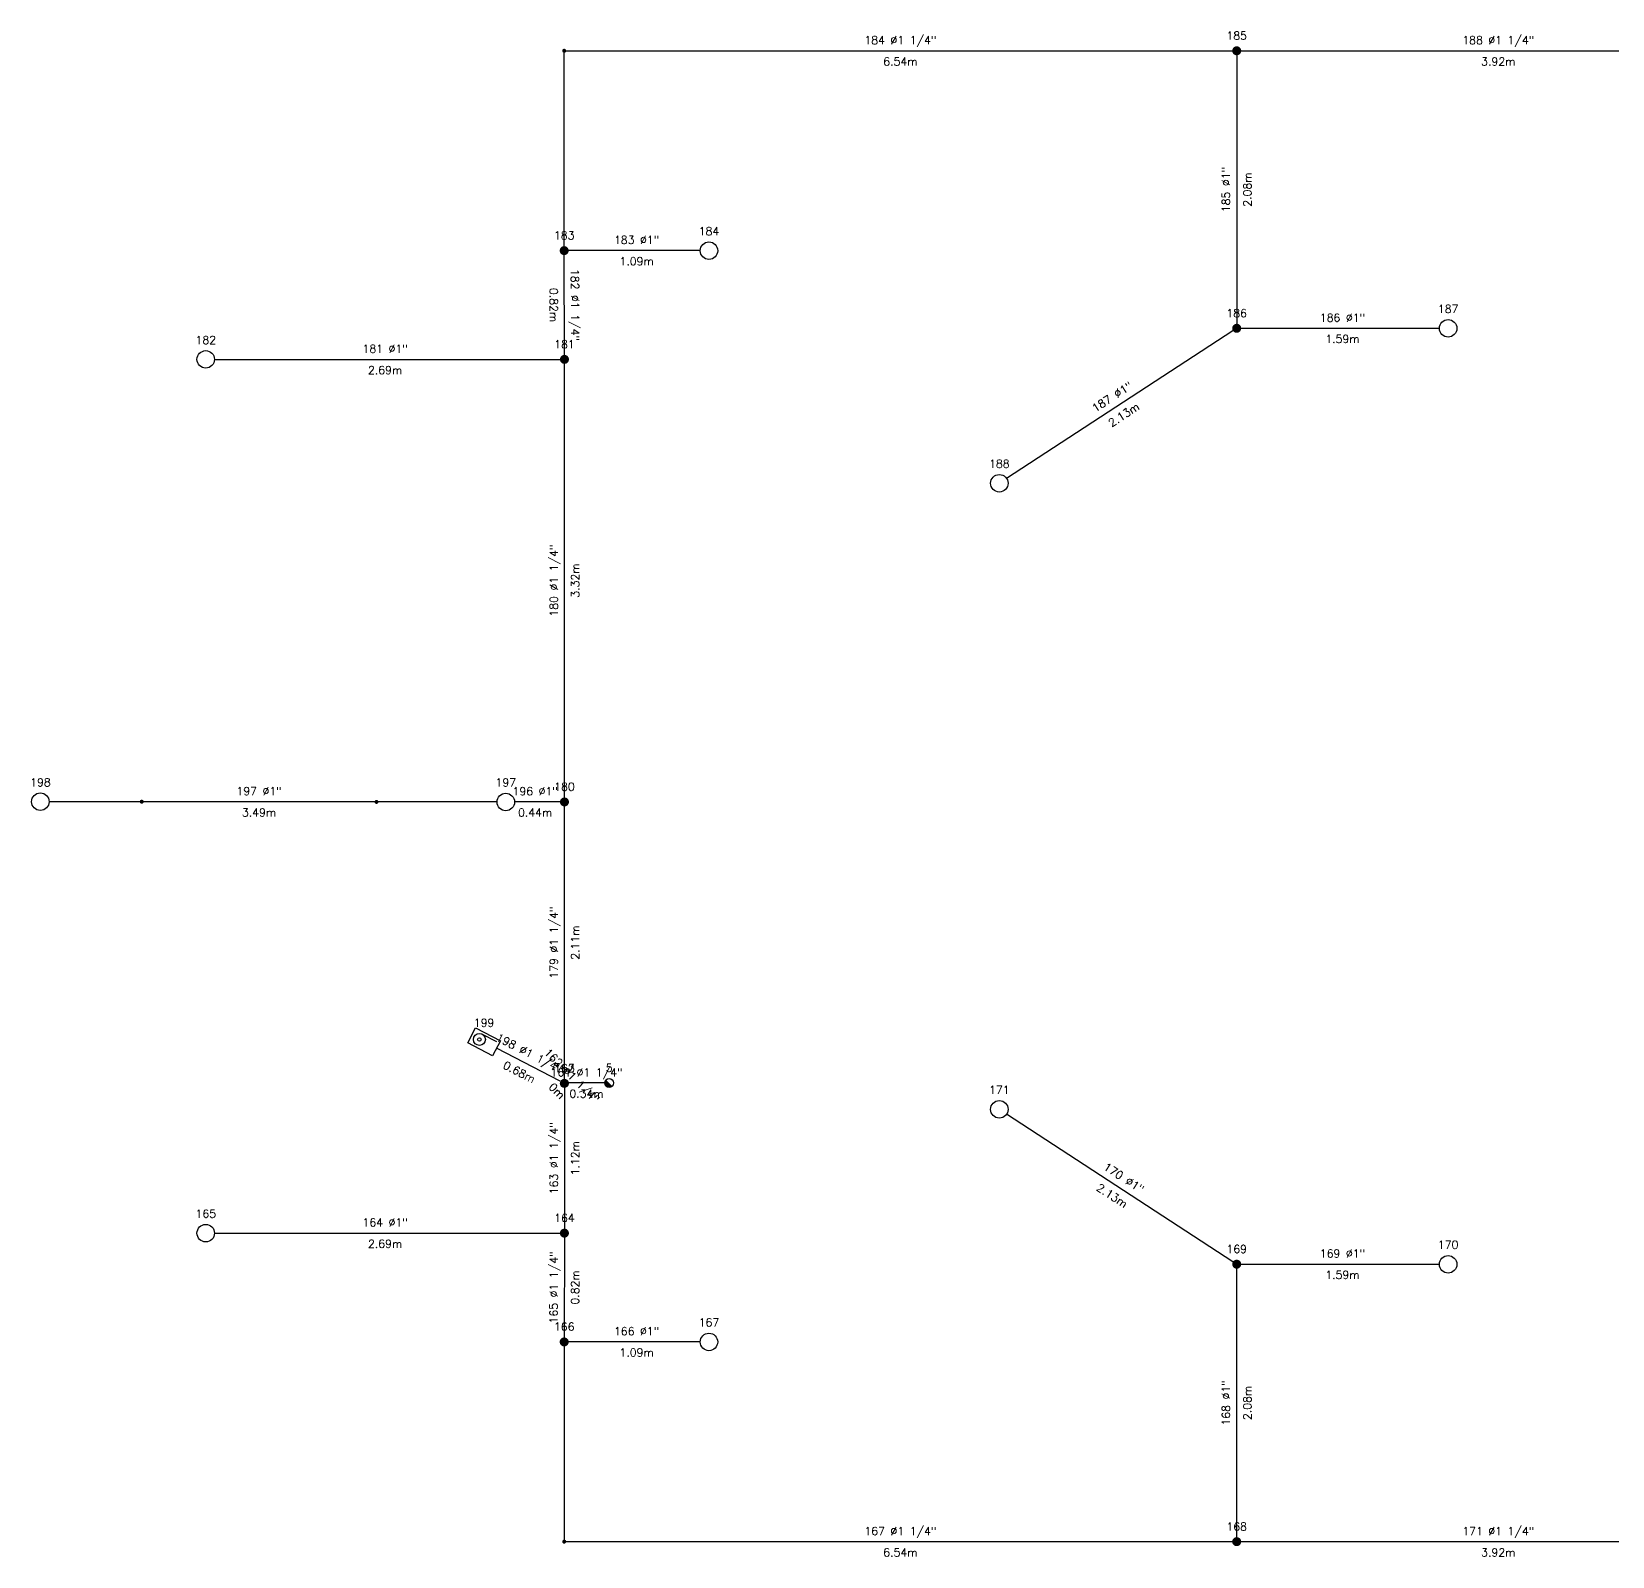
# Model space of a CAD drawing. Header units: metres. Extents: x -51.3 to 24.5, y -64.9 to 26.1.
# Drawn here: x -43.16 to -30.49, y -60.41 to -48.2 of the extents above; entities that cross this region are included whole.
import ezdxf
from ezdxf.enums import TextEntityAlignment as Align

# ---------------------------------------------------------------- set-up
doc = ezdxf.new("R2010")
doc.units = ezdxf.units.M
doc.header["$LTSCALE"] = 12.7
doc.layers.get('0').update_dxf_attribs({"linetype": 'CONTINUOUS'})
for name, color, linetype in [('TEXTO_NUDOS', 7, 'CONTINUOUS'), ('TEXTO_RAMAS', 7, 'CONTINUOUS'), ('UNIFILAR', 7, 'CONTINUOUS')]:
    doc.layers.add(name, color=color, linetype=linetype)
doc.styles.add('ROMANS', font='Romans', dxfattribs={"height": 0.0635})

# ---------------------------------------------------------------- blocks, each defined once
blk = doc.blocks.new('BOCA_INCENDIOS_IPCI')
at = {"color": 0, "linetype": 'Continuous'}
for p, q in [((-2, 1.2), (2, 1.2)), ((-2, -1.2), (-2, 1.2)), ((-0.75, 0.85), (1.535532, 0.85)), ((2, 1.2), (2, -1.2)), ((2, -1.2), (-2, -1.2))]:
    blk.add_line(p, q, dxfattribs=at)
for radius in [0.85, 0.25]:
    blk.add_circle((-0.75, 0), radius, dxfattribs=at)
blk = doc.blocks.new('CONEXION_PLANTAS_IPCI')
at = {"color": 0, "linetype": 'Continuous'}
blk.add_circle((-0.004736, -0.005671), 1.5, dxfattribs=at)
for points in [[(-1.499779, 0.11617), (-1.504474, -0.033694), (0.363297, -1.459821), (0.216286, -1.489298)], [(-1.480147, 0.264817), (-1.499779, 0.11617), (0.506632, -1.415814), (0.363297, -1.459821)], [(-1.445772, 0.410761), (-1.480147, 0.264817), (0.644856, -1.357718), (0.506632, -1.415814)], [(-1.396999, 0.552544), (-1.445772, 0.410761), (0.77659, -1.286112), (0.644856, -1.357718)], [(-1.334315, 0.688749), (-1.396999, 0.552544), (0.900518, -1.201713), (0.77659, -1.286112)], [(-1.258346, 0.818016), (-1.334315, 0.688749), (1.0154, -1.105363), (0.900518, -1.201713)], [(-1.169852, 0.939054), (-1.258346, 0.818016), (1.047775, -1.074419), (1.0154, -1.105363)], [(-1.069716, 1.050651), (-1.169852, 0.939054), (-0.004736, -0.005671), (1.047775, -1.074419)], [(-1.504474, -0.033694), (-1.494184, -0.183278), (0.216286, -1.489298), (0.067066, -1.503952)], [(-1.494184, -0.183278), (-1.469012, -0.331087), (0.067066, -1.503952), (-0.082871, -1.503635)], [(-1.469012, -0.331087), (-1.429209, -0.475645), (-0.082871, -1.503635), (-0.232027, -1.488351)], [(-1.429209, -0.475645), (-1.375174, -0.615507), (-0.232027, -1.488351), (-0.378913, -1.458252)], [(-1.375174, -0.615507), (-1.307445, -0.749276), (-0.378913, -1.458252), (-0.52206, -1.41364)], [(-1.307445, -0.749276), (-1.226701, -0.875615), (-0.52206, -1.41364), (-0.660037, -1.35496)], [(-1.226701, -0.875615), (-1.133746, -0.993262), (-0.660037, -1.35496), (-0.791468, -1.282798)], [(-1.133746, -0.993262), (-1.029511, -1.101041), (-0.791468, -1.282798), (-0.915037, -1.197876)]]:
    blk.add_solid(points, dxfattribs=at)
blk = doc.blocks.new('NUDO_PASO_IPCI')
at = {"color": 0, "linetype": 'Continuous'}
for points in [[(-0.742494, 0.10584), (-0.749351, 0.031185), (-0.748721, -0.043781), (-0.749351, 0.031185)], [(-0.728219, 0.179437), (-0.742494, 0.10584), (-0.74061, -0.118309), (-0.748721, -0.043781)], [(-0.706667, 0.251241), (-0.728219, 0.179437), (-0.725099, -0.191656), (-0.74061, -0.118309)], [(-0.678054, 0.320535), (-0.706667, 0.251241), (-0.702343, -0.263087), (-0.725099, -0.191656)], [(-0.642667, 0.386626), (-0.678054, 0.320535), (-0.672569, -0.33189), (-0.702343, -0.263087)], [(-0.600858, 0.448854), (-0.642667, 0.386626), (-0.636075, -0.397377), (-0.672569, -0.33189)], [(-0.553045, 0.506597), (-0.600858, 0.448854), (-0.593226, -0.458893), (-0.636075, -0.397377)], [(-0.499707, 0.559279), (-0.553045, 0.506597), (-0.544449, -0.515825), (-0.593226, -0.458893)], [(-0.441376, 0.606372), (-0.499707, 0.559279), (-0.490233, -0.567602), (-0.544449, -0.515825)], [(-0.378635, 0.647407), (-0.441376, 0.606372), (-0.431118, -0.613708), (-0.490233, -0.567602)], [(-0.31211, 0.681973), (-0.378635, 0.647407), (-0.367696, -0.653682), (-0.431118, -0.613708)], [(-0.242467, 0.709725), (-0.31211, 0.681973), (-0.300599, -0.687124), (-0.367696, -0.653682)], [(-0.170402, 0.730386), (-0.242467, 0.709725), (-0.2305, -0.713702), (-0.300599, -0.687124)], [(-0.096633, 0.743749), (-0.170402, 0.730386), (-0.158097, -0.733148), (-0.2305, -0.713702)], [(-0.0219, 0.74968), (-0.096633, 0.743749), (-0.084114, -0.745268), (-0.158097, -0.733148)], [(0.053053, 0.748121), (-0.0219, 0.74968), (-0.009291, -0.749942), (-0.084114, -0.745268)], [(0.127475, 0.739087), (0.053053, 0.748121), (0.065624, -0.747123), (-0.009291, -0.749942)], [(0.200624, 0.722669), (0.127475, 0.739087), (0.139884, -0.736839), (0.065624, -0.747123)], [(0.271768, 0.699029), (0.200624, 0.722669), (0.212747, -0.719193), (0.139884, -0.736839)], [(0.340197, 0.668406), (0.271768, 0.699029), (0.283483, -0.694361), (0.212747, -0.719193)], [(0.405227, 0.631103), (0.340197, 0.668406), (0.351388, -0.662591), (0.283483, -0.694361)], [(0.466207, 0.587495), (0.405227, 0.631103), (0.415781, -0.624201), (0.351388, -0.662591)], [(0.52253, 0.538017), (0.466207, 0.587495), (0.47602, -0.579573), (0.415781, -0.624201)], [(0.573632, 0.483163), (0.52253, 0.538017), (0.531502, -0.529155), (0.47602, -0.579573)], [(0.619002, 0.423482), (0.573632, 0.483163), (0.581674, -0.47345), (0.531502, -0.529155)], [(0.658187, 0.359569), (0.619002, 0.423482), (0.626035, -0.413014), (0.581674, -0.47345)], [(0.690796, 0.292064), (0.658187, 0.359569), (0.66414, -0.348452), (0.626035, -0.413014)], [(0.716502, 0.22164), (0.690796, 0.292064), (0.695609, -0.280407), (0.66414, -0.348452)], [(0.73505, 0.149002), (0.716502, 0.22164), (0.720128, -0.209562), (0.695609, -0.280407)], [(0.746253, 0.074875), (0.73505, 0.149002), (0.737451, -0.136622), (0.720128, -0.209562)], [(0.75, 0), (0.746253, 0.074875), (0.747407, -0.062317), (0.737451, -0.136622)]]:
    blk.add_solid(points, dxfattribs=at)
blk = doc.blocks.new('ROCIADOR_AUTOMATICO_IPCI')
at = {"color": 0, "linetype": 'Continuous'}
blk.add_circle((-0.004736, -0.005671), 1.5, dxfattribs=at)
blk = doc.blocks.new('NUDO_DERIVACION_IPCI')
at = {"color": 0, "linetype": 'Continuous'}
for points in [[(-0.742494, 0.10584), (-0.749351, 0.031185), (-0.748721, -0.043781), (-0.749351, 0.031185)], [(-0.728219, 0.179437), (-0.742494, 0.10584), (-0.74061, -0.118309), (-0.748721, -0.043781)], [(-0.706667, 0.251241), (-0.728219, 0.179437), (-0.725099, -0.191656), (-0.74061, -0.118309)], [(-0.678054, 0.320535), (-0.706667, 0.251241), (-0.702343, -0.263087), (-0.725099, -0.191656)], [(-0.642667, 0.386626), (-0.678054, 0.320535), (-0.672569, -0.33189), (-0.702343, -0.263087)], [(-0.600858, 0.448854), (-0.642667, 0.386626), (-0.636075, -0.397377), (-0.672569, -0.33189)], [(-0.553045, 0.506597), (-0.600858, 0.448854), (-0.593226, -0.458893), (-0.636075, -0.397377)], [(-0.499707, 0.559279), (-0.553045, 0.506597), (-0.544449, -0.515825), (-0.593226, -0.458893)], [(-0.441376, 0.606372), (-0.499707, 0.559279), (-0.490233, -0.567602), (-0.544449, -0.515825)], [(-0.378635, 0.647407), (-0.441376, 0.606372), (-0.431118, -0.613708), (-0.490233, -0.567602)], [(-0.31211, 0.681973), (-0.378635, 0.647407), (-0.367696, -0.653682), (-0.431118, -0.613708)], [(-0.242467, 0.709725), (-0.31211, 0.681973), (-0.300599, -0.687124), (-0.367696, -0.653682)], [(-0.170402, 0.730386), (-0.242467, 0.709725), (-0.2305, -0.713702), (-0.300599, -0.687124)], [(-0.096633, 0.743749), (-0.170402, 0.730386), (-0.158097, -0.733148), (-0.2305, -0.713702)], [(-0.0219, 0.74968), (-0.096633, 0.743749), (-0.084114, -0.745268), (-0.158097, -0.733148)], [(0.053053, 0.748121), (-0.0219, 0.74968), (-0.009291, -0.749942), (-0.084114, -0.745268)], [(0.127475, 0.739087), (0.053053, 0.748121), (0.065624, -0.747123), (-0.009291, -0.749942)], [(0.200624, 0.722669), (0.127475, 0.739087), (0.139884, -0.736839), (0.065624, -0.747123)], [(0.271768, 0.699029), (0.200624, 0.722669), (0.212747, -0.719193), (0.139884, -0.736839)], [(0.340197, 0.668406), (0.271768, 0.699029), (0.283483, -0.694361), (0.212747, -0.719193)], [(0.405227, 0.631103), (0.340197, 0.668406), (0.351388, -0.662591), (0.283483, -0.694361)], [(0.466207, 0.587495), (0.405227, 0.631103), (0.415781, -0.624201), (0.351388, -0.662591)], [(0.52253, 0.538017), (0.466207, 0.587495), (0.47602, -0.579573), (0.415781, -0.624201)], [(0.573632, 0.483163), (0.52253, 0.538017), (0.531502, -0.529155), (0.47602, -0.579573)], [(0.619002, 0.423482), (0.573632, 0.483163), (0.581674, -0.47345), (0.531502, -0.529155)], [(0.658187, 0.359569), (0.619002, 0.423482), (0.626035, -0.413014), (0.581674, -0.47345)], [(0.690796, 0.292064), (0.658187, 0.359569), (0.66414, -0.348452), (0.626035, -0.413014)], [(0.716502, 0.22164), (0.690796, 0.292064), (0.695609, -0.280407), (0.66414, -0.348452)], [(0.73505, 0.149002), (0.716502, 0.22164), (0.720128, -0.209562), (0.695609, -0.280407)], [(0.746253, 0.074875), (0.73505, 0.149002), (0.737451, -0.136622), (0.720128, -0.209562)], [(0.75, 0), (0.746253, 0.074875), (0.747407, -0.062317), (0.737451, -0.136622)]]:
    blk.add_solid(points, dxfattribs=at)

msp = doc.modelspace()

# ---------------------------------------------------------------- linework, layer by layer
at = {"layer": 'UNIFILAR', "color": 94, "linetype": 'Continuous'}
for p, q in [((-38.89, -49.914, 2.672), (-38.89, -48.365, 2.672)), ((-38.874, -48.349, 2.672), (-33.537, -48.349, 2.672)), ((-33.501, -48.385, 2.672), (-33.501, -50.536, 2.672)), ((-33.465, -48.349, 2.672), (-29.378, -48.349, 2.672)), ((-38.888, -50.785, 2.672), (-38.89, -49.986, 2.672)), ((-37.8, -49.95, 2.672), (-38.854, -49.95, 2.672)), ((-33.531, -50.592, 2.672), (-35.345, -51.774, 2.672)), ((-33.465, -50.572, 2.672), (-31.877, -50.572, 2.672)), ((-41.692, -50.821, 2.672), (-38.924, -50.821, 2.672)), ((-38.888, -54.33, 2.672), (-38.888, -50.857, 2.672)), ((-42.291, -54.364, 1.475), (-43.017, -54.364, 1.475)), ((-40.41, -54.366, 2.672), (-42.259, -54.364, 1.475)), ((-39.428, -54.366, 2.672), (-40.378, -54.366, 2.672)), ((-38.924, -54.366, 2.672), (-39.288, -54.366, 2.672)), ((-38.888, -56.584, 2.672), (-38.888, -54.402, 2.672)), ((-38.921, -56.603, 1.603), (-39.433, -56.339, 1.603)), ((-38.892, -56.617), (-38.889, -56.62, 1.603)), ((-38.889, -56.62, 1.603), (-38.888, -56.62, 2.672)), ((-38.565, -56.617), (-38.876, -56.617)), ((-38.888, -56.656, 2.672), (-38.888, -57.784, 2.672)), ((-33.531, -58.049, 2.672), (-35.345, -56.866, 2.672)), ((-41.692, -57.82, 2.672), (-38.924, -57.82, 2.672)), ((-38.888, -57.856, 2.672), (-38.89, -58.655, 2.672)), ((-33.501, -60.255, 2.672), (-33.501, -58.105, 2.672)), ((-33.465, -58.069, 2.672), (-31.877, -58.069, 2.672)), ((-38.89, -58.727, 2.672), (-38.89, -60.275, 2.672)), ((-37.8, -58.691, 2.672), (-38.854, -58.691, 2.672)), ((-38.874, -60.291, 2.672), (-33.537, -60.291, 2.672)), ((-33.465, -60.291, 2.672), (-29.378, -60.291, 2.672))]:
    msp.add_line(p, q, dxfattribs=at)

# ---------------------------------------------------------------- block references
at = {"layer": 'UNIFILAR', "color": 94, "linetype": 'Continuous', "zscale": 1.06860841396}
for name, p, xscale, yscale in [('NUDO_PASO_IPCI', (-38.89, -48.349, 2.672), 0.0213721682792, 0.0213721682792), ('NUDO_DERIVACION_IPCI', (-33.501, -48.349, 2.672), 0.04808737862819999, 0.04808737862819999), ('ROCIADOR_AUTOMATICO_IPCI', (-37.73, -49.95, 2.672), 0.04675161811074999, 0.04675161811074999), ('NUDO_DERIVACION_IPCI', (-38.89, -49.95, 2.672), 0.04808737862819999, 0.04808737862819999), ('NUDO_DERIVACION_IPCI', (-33.501, -50.572, 2.672), 0.04808737862819999, 0.04808737862819999), ('ROCIADOR_AUTOMATICO_IPCI', (-31.807, -50.572, 2.672), 0.04675161811074999, 0.04675161811074999), ('ROCIADOR_AUTOMATICO_IPCI', (-41.762, -50.821, 2.672), 0.04675161811074999, 0.04675161811074999), ('NUDO_DERIVACION_IPCI', (-38.888, -50.821, 2.672), 0.04808737862819999, 0.04808737862819999), ('ROCIADOR_AUTOMATICO_IPCI', (-35.403, -51.813, 2.672), 0.04675161811074999, 0.04675161811074999), ('ROCIADOR_AUTOMATICO_IPCI', (-43.087, -54.364, 1.475), 0.04675161811074999, 0.04675161811074999), ('ROCIADOR_AUTOMATICO_IPCI', (-39.358, -54.366, 2.672), 0.04675161811074999, 0.04675161811074999), ('NUDO_DERIVACION_IPCI', (-38.888, -54.366, 2.672), 0.04808737862819999, 0.04808737862819999), ('NUDO_PASO_IPCI', (-42.275, -54.364, 1.475), 0.0213721682792, 0.0213721682792), ('NUDO_PASO_IPCI', (-40.394, -54.366, 2.672), 0.0213721682792, 0.0213721682792), ('NUDO_DERIVACION_IPCI', (-38.889, -56.62, 1.603), 0.04808737862819999, 0.04808737862819999), ('NUDO_DERIVACION_IPCI', (-38.888, -56.62, 2.672), 0.04808737862819999, 0.04808737862819999), ('NUDO_PASO_IPCI', (-38.892, -56.617), 0.0213721682792, 0.0213721682792), ('CONEXION_PLANTAS_IPCI', (-38.53, -56.617), 0.02350938510712, 0.02350938510712), ('ROCIADOR_AUTOMATICO_IPCI', (-35.403, -56.828, 2.672), 0.04675161811074999, 0.04675161811074999), ('ROCIADOR_AUTOMATICO_IPCI', (-41.762, -57.82, 2.672), 0.04675161811074999, 0.04675161811074999), ('NUDO_DERIVACION_IPCI', (-38.888, -57.82, 2.672), 0.04808737862819999, 0.04808737862819999), ('ROCIADOR_AUTOMATICO_IPCI', (-31.807, -58.069, 2.672), 0.04675161811074999, 0.04675161811074999), ('NUDO_DERIVACION_IPCI', (-33.501, -58.069, 2.672), 0.04808737862819999, 0.04808737862819999), ('ROCIADOR_AUTOMATICO_IPCI', (-37.73, -58.691, 2.672), 0.04675161811074999, 0.04675161811074999), ('NUDO_DERIVACION_IPCI', (-38.89, -58.691, 2.672), 0.04808737862819999, 0.04808737862819999), ('NUDO_PASO_IPCI', (-38.89, -60.291, 2.672), 0.0213721682792, 0.0213721682792), ('NUDO_DERIVACION_IPCI', (-33.501, -60.291, 2.672), 0.04808737862819999, 0.04808737862819999)]:
    msp.add_blockref(name, p, dxfattribs=dict(at, xscale=xscale, yscale=yscale))
at = {"layer": 'UNIFILAR', "color": 94, "linetype": 'Continuous', "xscale": 0.05610194173289999, "yscale": 0.05610194173289999, "zscale": 1.06860841396, "rotation": 332.5}
msp.add_blockref('BOCA_INCENDIOS_IPCI', (-39.532, -56.288, 1.603), dxfattribs=at)

# ---------------------------------------------------------------- texts
at = {"layer": 'TEXTO_NUDOS', "color": 94, "linetype": 'Continuous', "style": 'ROMANS'}
for s, p in [('185', (-33.501, -48.26, 2.672)), ('184', (-37.73, -49.826, 2.672)), ('183', (-38.89, -49.86, 2.672)), ('187', (-31.807, -50.449, 2.672)), ('186', (-33.501, -50.483, 2.672)), ('182', (-41.762, -50.698, 2.672)), ('181', (-38.888, -50.732, 2.672)), ('188', (-35.403, -51.689, 2.672)), ('198', (-43.087, -54.241, 1.475)), ('197', (-39.358, -54.242, 2.672)), ('180', (-38.888, -54.276, 2.672)), ('199', (-39.532, -56.167, 1.603)), ('162', (-38.889, -56.53, 1.603)), ('163', (-38.888, -56.531, 2.672)), ('5', (-38.53, -56.528)), ('171', (-35.403, -56.704, 2.672)), ('165', (-41.762, -57.696, 2.672)), ('164', (-38.888, -57.73, 2.672)), ('170', (-31.807, -57.945, 2.672)), ('169', (-33.501, -57.979, 2.672)), ('167', (-37.73, -58.567, 2.672)), ('166', (-38.89, -58.601, 2.672)), ('168', (-33.501, -60.202, 2.672))]:
    msp.add_text(s, height=0.0641, dxfattribs=at).set_placement(p, align=Align.CENTER)
at = {"layer": 'TEXTO_RAMAS', "color": 94, "linetype": 'Continuous', "style": 'ROMANS'}
for s, height, p in [('184 Ø1 1/4"', 0.06412, (-36.196, -48.296, 2.672)), ('188 Ø1 1/4"', 0.06412, (-31.405, -48.296, 2.672)), ('183 Ø1"', 0.0641, (-38.31, -49.896, 2.672)), ('186 Ø1"', 0.0641, (-32.654, -50.519, 2.672)), ('196 Ø1"', 0.0641, (-39.123, -54.312, 2.672)), ('161 Ø1 1/4"', 0.06412, (-38.711, -56.564)), ('169 Ø1"', 0.0641, (-32.654, -58.015, 2.672)), ('166 Ø1"', 0.0641, (-38.31, -58.637, 2.672)), ('167 Ø1 1/4"', 0.06412, (-36.196, -60.238, 2.672)), ('171 Ø1 1/4"', 0.06412, (-31.405, -60.238, 2.672))]:
    msp.add_text(s, height=height, dxfattribs=at).set_placement(p, align=Align.CENTER)
for s, p in [('6.54m', (-36.196, -48.403, 2.672)), ('3.92m', (-31.405, -48.403, 2.672)), ('1.09m', (-38.31, -50.003, 2.672)), ('1.59m', (-32.654, -50.625, 2.672)), ('0.44m', (-39.123, -54.419, 2.672)), ('0.34m', (-38.711, -56.671)), ('1.59m', (-32.654, -58.122, 2.672)), ('1.09m', (-38.31, -58.744, 2.672)), ('6.54m', (-36.196, -60.345, 2.672)), ('3.92m', (-31.405, -60.345, 2.672))]:
    msp.add_text(s, height=0.0641, dxfattribs=at).set_placement(p, align=Align.TOP_CENTER)
for s, height, rotation, p in [('185 Ø1"', 0.0641, 90, (-33.555, -49.461, 2.672)), ('182 Ø1 1/4"', 0.06412, 270.1387, (-38.835, -50.385, 2.672)), ('181 Ø1"', 0.0641, 0.0001, (-40.325, -50.768, 2.672)), ('187 Ø1"', 0.0641, 33.116, (-34.482, -51.148, 2.672)), ('180 Ø1 1/4"', 0.06412, 90, (-38.941, -52.593, 2.672)), ('197 Ø1"', 0.0641, 359.9575, (-41.335, -54.311, 2.073)), ('179 Ø1 1/4"', 0.06412, 90, (-38.941, -55.493, 2.672)), ('198 Ø1 1/4"', 0.06412, 332.7535, (-39.186, -56.406, 1.603)), ('162 Ø1 1/4"', 0.06412, 315.4193, (-38.851, -56.582, 2.137)), ('163 Ø1 1/4"', 0.06412, 90, (-38.941, -57.22, 2.672)), ('170 Ø1"', 0.0641, 326.884, (-34.423, -57.404, 2.672)), ('164 Ø1"', 0.0641, 359.9999, (-40.325, -57.766, 2.672)), ('165 Ø1 1/4"', 0.06412, 89.8613, (-38.942, -58.255, 2.672)), ('168 Ø1"', 0.0641, 90, (-33.555, -59.18, 2.672))]:
    msp.add_text(s, height=height, rotation=rotation, dxfattribs=at).set_placement(p, align=Align.CENTER)
for s, rotation, p in [('2.08m', 90, (-33.448, -49.461, 2.672)), ('0.82m', 270.1387, (-38.942, -50.386, 2.672)), ('2.69m', 0.0001, (-40.325, -50.875, 2.672)), ('2.13m', 33.116, (-34.423, -51.237, 2.672)), ('3.32m', 90, (-38.834, -52.593, 2.672)), ('3.49m', 359.9575, (-41.335, -54.418, 2.073)), ('2.11m', 90, (-38.834, -55.493, 2.672)), ('0.68m', 332.7535, (-39.235, -56.501, 1.603)), ('0m', 315.4193, (-38.926, -56.658, 2.137)), ('1.12m', 90, (-38.834, -57.22, 2.672)), ('2.13m', 326.884, (-34.482, -57.493, 2.672)), ('2.69m', 359.9999, (-40.325, -57.873, 2.672)), ('0.82m', 89.8613, (-38.835, -58.255, 2.672)), ('2.08m', 90, (-33.448, -59.18, 2.672))]:
    msp.add_text(s, height=0.0641, rotation=rotation, dxfattribs=at).set_placement(p, align=Align.TOP_CENTER)

doc.saveas('drawing.dxf')
